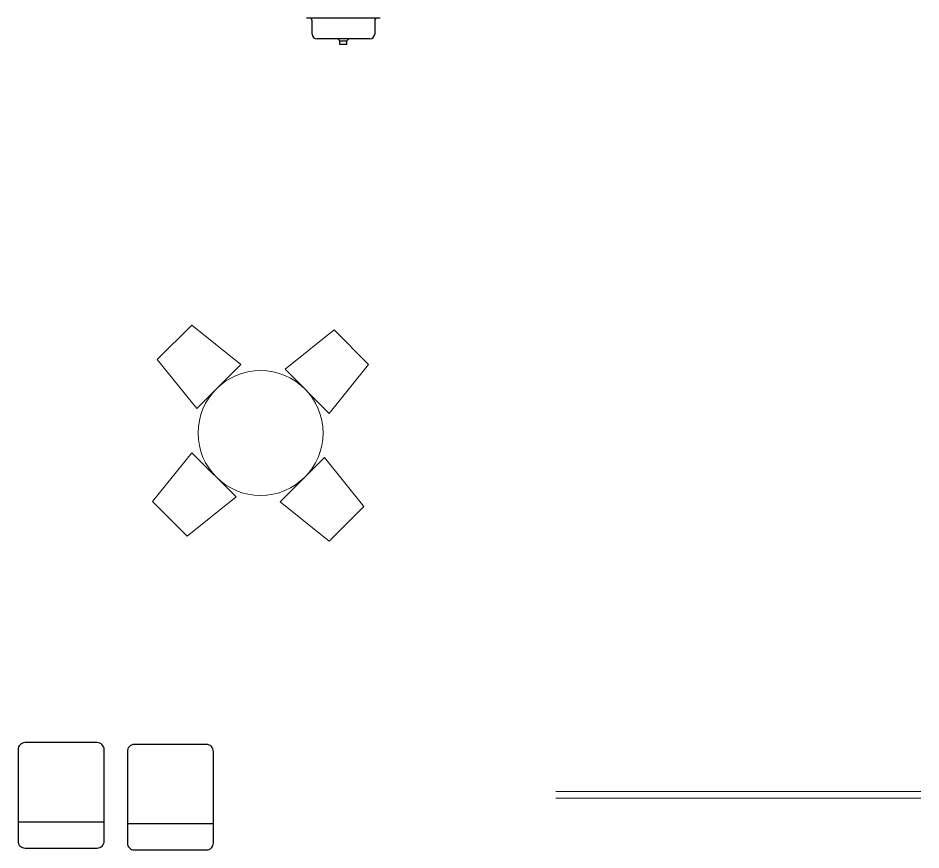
# Model space of a CAD drawing. Header units: millimetres. Extents: x -4763 to 645, y -25 to 217.
# Drawn here: x -13.53 to -7.03, y 35.75 to 41.74 of the extents above; entities that cross this region are included whole.
import ezdxf

# ---------------------------------------------------------------- set-up
doc = ezdxf.new("R2010")
doc.units = ezdxf.units.MM
doc.header["$LTSCALE"] = 0.5
for name, color, linetype, lineweight in [('ARQ cota externa', 1, 'Continuous', 15), ('ARQ Mobiliario', 34, 'Continuous', 13), ('mobilia', 2, 'Continuous', 18)]:
    doc.layers.add(name, color=color, linetype=linetype, lineweight=lineweight)
doc.layers.add('PECAS', color=2, linetype='Continuous')
doc.layers.add('PENA1', color=1, linetype='Continuous')

# ---------------------------------------------------------------- blocks, each defined once
blk = doc.blocks.new('sofaVan1')
at = {"layer": 'PENA1'}
blk.add_line((-0.19, 0.05), (-0.19, -0.57), dxfattribs=at)
blk.add_lwpolyline([(-0.76, -0.52), (-0.76, 0, -0.414214), (-0.71, 0.05), (-0.05, 0.05, -0.414214), (0, 0), (0, -0.52, -0.414214), (-0.05, -0.57), (-0.71, -0.57, -0.414214)], format="xyb", close=True, dxfattribs=at)
blk = doc.blocks.new('mesaredonda4')
at = {"layer": 'mobilia'}
for points in [[(-0.4947, 0.1416), (-0.7784, 0.4942), (-0.5292, 0.7435), (-0.1765, 0.4598)], [(0.1416, 0.4947), (0.4942, 0.7784), (0.7435, 0.5292), (0.4598, 0.1765)], [(-0.1416, -0.4947), (-0.4942, -0.7784), (-0.7435, -0.5292), (-0.4598, -0.1765)], [(0.4947, -0.1416), (0.7784, -0.4942), (0.5292, -0.7435), (0.1765, -0.4598)]]:
    blk.add_lwpolyline(points, close=True, dxfattribs=at)
blk.add_circle((0, 0), 0.45, dxfattribs=at)

msp = doc.modelspace()

# ---------------------------------------------------------------- linework, layer by layer
at = {"layer": 'ARQ cota externa'}
for p, q in [((-9.658, 36.17189), (-7.028, 36.17189)), ((-9.658, 36.12189), (-7.028, 36.12189))]:
    msp.add_line(p, q, dxfattribs=at)
at = {"layer": 'PECAS', "color": 2}
for p, q in [((-10.92227, 41.74397), (-11.45227, 41.74397)), ((-11.41227, 41.62897), (-11.41227, 41.72397)), ((-10.96227, 41.72397), (-10.96227, 41.62897)), ((-10.99727, 41.59397), (-11.37727, 41.59397)), ((-11.22727, 41.59397), (-11.21227, 41.57897)), ((-11.21227, 41.57897), (-11.16227, 41.57897)), ((-11.21227, 41.55397), (-11.21227, 41.57897)), ((-11.16227, 41.55397), (-11.21227, 41.55397)), ((-11.16227, 41.57897), (-11.14727, 41.59397)), ((-11.16227, 41.55397), (-11.16227, 41.57897))]:
    msp.add_line(p, q, dxfattribs=at)
for centre, radius, start, end in [((-11.43227, 41.72397), 0.02, 0, 90), ((-10.94227, 41.72397), 0.02, 90, 180), ((-11.37727, 41.62897), 0.035, 180, 270), ((-10.99727, 41.62897), 0.035, 270, 0)]:
    msp.add_arc(centre, radius, start, end, dxfattribs=at)

# ---------------------------------------------------------------- block references
at = {"layer": 'ARQ Mobiliario', "xscale": -1, "rotation": 90}
for name, p in [('mesaredonda4', (-11.78405, 38.75359)), ('sofaVan1', (-13.4806, 35.7627)), ('sofaVan1', (-12.69354, 35.7496))]:
    msp.add_blockref(name, p, dxfattribs=at)

doc.saveas('drawing.dxf')
